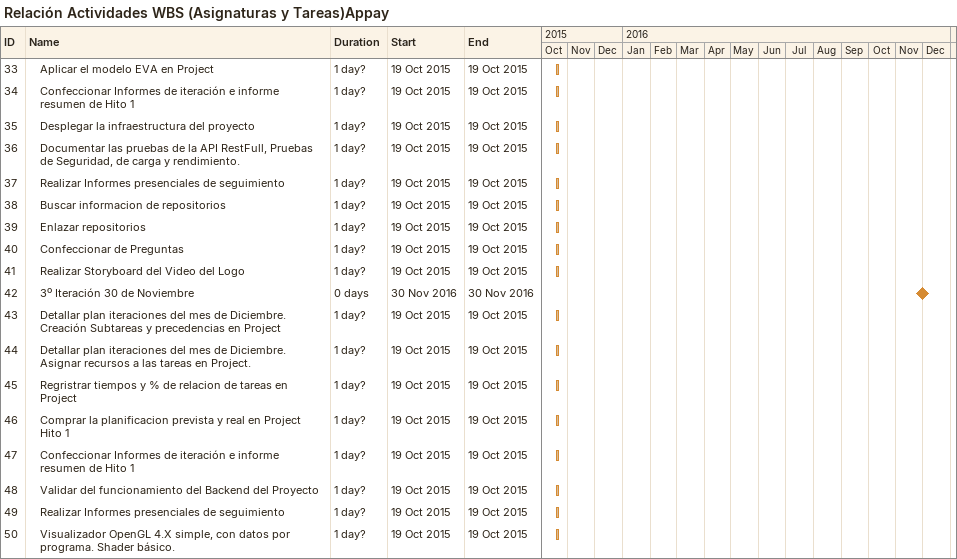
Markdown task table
Relación Actividades WBS (Asignaturas y Tareas)Appay

| ID | Level | Task | Duration | Start | Finish |
|---|---|---|---|---|---|
| 33 | 2 | Aplicar el modelo EVA en Project | 1d? | 2015-10-19 | 2015-10-19 |
| 34 | 2 | Confeccionar Informes de iteración e informe resumen de Hito 1 | 1d? | 2015-10-19 | 2015-10-19 |
| 35 | 2 | Desplegar la infraestructura del proyecto | 1d? | 2015-10-19 | 2015-10-19 |
| 36 | 2 | Documentar las pruebas de la API RestFull, Pruebas de Seguridad, de carga y rendimiento. | 1d? | 2015-10-19 | 2015-10-19 |
| 37 | 2 | Realizar Informes presenciales de seguimiento | 1d? | 2015-10-19 | 2015-10-19 |
| 38 | 2 | Buscar informacion de repositorios | 1d? | 2015-10-19 | 2015-10-19 |
| 39 | 2 | Enlazar repositorios | 1d? | 2015-10-19 | 2015-10-19 |
| 40 | 2 | Confeccionar de Preguntas | 1d? | 2015-10-19 | 2015-10-19 |
| 41 | 2 | Realizar Storyboard del Video del Logo | 1d? | 2015-10-19 | 2015-10-19 |
| 42 | 2 | 3º Iteración 30 de Noviembre | 0d | 2016-11-30 | 2016-11-30 |
| 43 | 2 | Detallar plan iteraciones del mes de Diciembre. Creación Subtareas y precedencias en Project | 1d? | 2015-10-19 | 2015-10-19 |
| 44 | 2 | Detallar plan iteraciones del mes de Diciembre. Asignar recursos a las tareas en Project. | 1d? | 2015-10-19 | 2015-10-19 |
| 45 | 2 | Regristrar tiempos y % de relacion de tareas en Project | 1d? | 2015-10-19 | 2015-10-19 |
| 46 | 2 | Comprar la planificacion prevista y real en Project Hito 1 | 1d? | 2015-10-19 | 2015-10-19 |
| 47 | 2 | Confeccionar Informes de iteración e informe resumen de Hito 1 | 1d? | 2015-10-19 | 2015-10-19 |
| 48 | 2 | Validar del funcionamiento del Backend del Proyecto | 1d? | 2015-10-19 | 2015-10-19 |
| 49 | 2 | Realizar Informes presenciales de seguimiento | 1d? | 2015-10-19 | 2015-10-19 |
| 50 | 2 | Visualizador OpenGL 4.X simple, con datos por programa. Shader básico. | 1d? | 2015-10-19 | 2015-10-19 |
